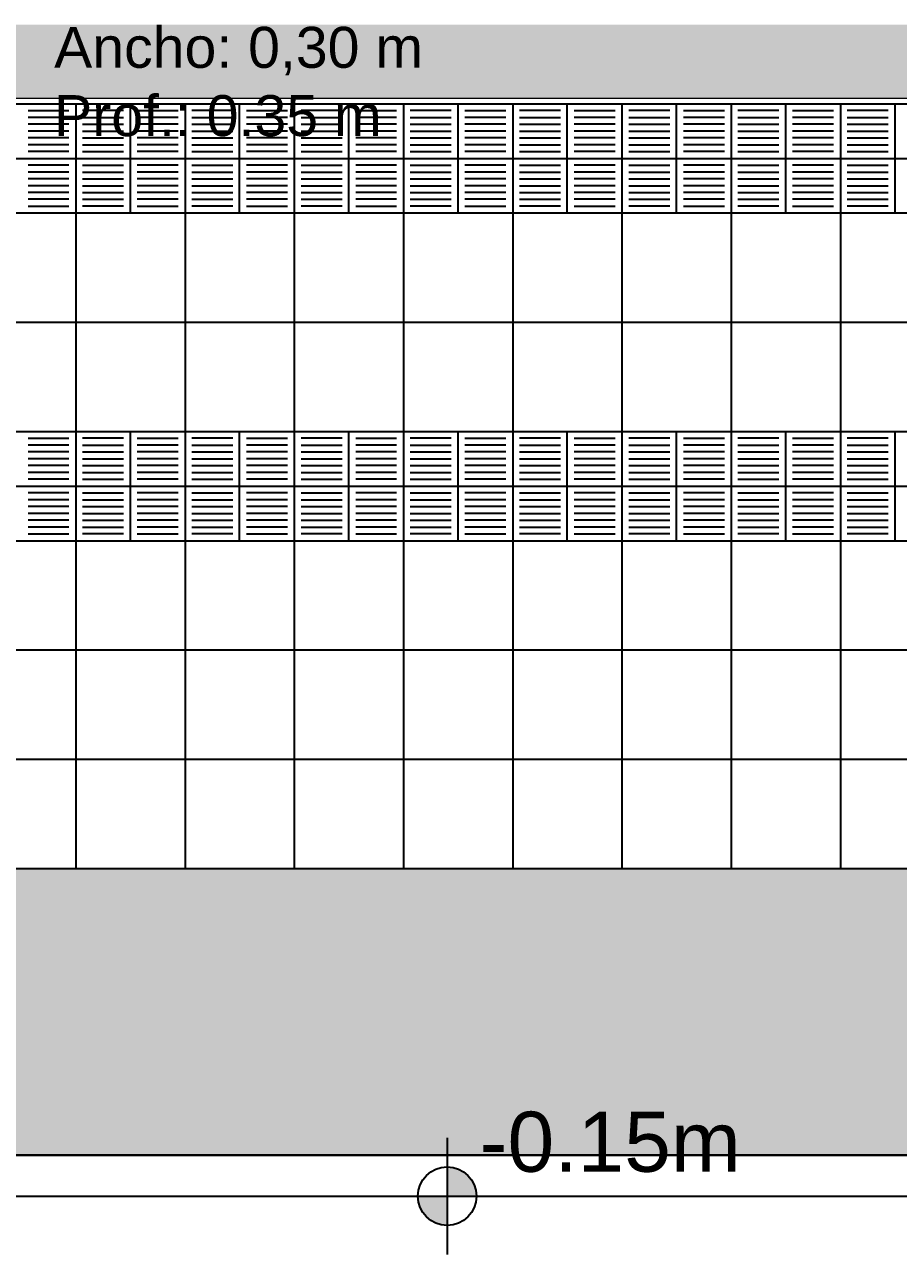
# Model space of a CAD drawing. Header units: inches. Extents: x -309 to 190, y -1585 to -1350.
# Drawn here: x -220.279 to -217.079, y -1423.621 to -1419.118 of the extents above; entities that cross this region are included whole.
import ezdxf

# ---------------------------------------------------------------- set-up
doc = ezdxf.new("R2010")
doc.units = ezdxf.units.IN
doc.header["$MEASUREMENT"] = 0
doc.linetypes.add('CENTER2', pattern=[1.125, 0.75, -0.125, 0.125, -0.125])
doc.linetypes.add('HIDDEN', pattern=[0.375, 0.25, -0.125])
doc.layers.get('0').update_dxf_attribs({"color": 9, "linetype": 'CONTINUOUS'})
for name, color, linetype in [('CIEGOS', 9, 'CONTINUOUS'), ('DET', 9, 'CONTINUOUS'), ('IFA-TEXTOS', 70, 'CONTINUOUS'), ('lm', 9, 'HIDDEN'), ('NO VIDENTES', 9, 'CONTINUOUS'), ('REVOQUE', 9, 'CONTINUOUS'), ('TEXTOS', 9, 'CONTINUOUS'), ('V2', 9, 'CONTINUOUS')]:
    doc.layers.add(name, color=color, linetype=linetype)
doc.layers.add('MURO 27', color=9, linetype='CONTINUOUS', lineweight=9)
doc.styles.add('ARIAL', font='arial.ttf', dxfattribs={"height": 0.225})
doc.styles.get("Standard").update_dxf_attribs({"font": 'arial.ttf'})

# ---------------------------------------------------------------- blocks, each defined once
blk = doc.blocks.new('nivel')
h = blk.add_hatch(color=256)
h.paths.add_polyline_path([(0.637, 0, 0.414214), (0, 0.637), (0, 0)])
h.paths.add_polyline_path([(0, -0.637), (0, 0), (-0.637, 0, 0.414214)])
for p, q in [((0, 1.269), (0, -1.269)), ((-1.172, 0), (3.175, 0))]:
    blk.add_line(p, q)
blk.add_circle((0, 0), 0.637)

msp = doc.modelspace()

# ---------------------------------------------------------------- hatches: boundary and pattern name
at = {"layer": 'DET'}
h = msp.add_hatch(dxfattribs=at)
h.set_pattern_fill('AR-CONC', color=256, scale=0.04, style=0)
h.set_pattern_definition([(50, (136.40562, -1134.24455), (0.28690407, -0.02510085), [0.03, -0.33]), (355, (136.40562, -1134.24455), (-0.05550053, 0.30087685), [0.024, -0.264]), (100.451444, (136.42953, -1134.24665), (0.23140354, 0.275776), [0.02549608, -0.28045684]), (46.1842, (136.40562, -1134.16455), (0.42689653, -0.0662077), [0.045, -0.495]), (96.63564, (136.4412, -1134.17007), (0.37386478, 0.38964744), [0.03824414, -0.4206855]), (351.18416, (136.4056, -1134.16455), (0.37386478, 0.38964744), [0.036, -0.396]), (21, (136.44562, -1134.18455), (0.23876282, -0.16104756), [0.03, -0.33]), (326, (136.44562, -1134.18455), (0.09732613, 0.29006002), [0.024, -0.264]), (71.451445, (136.46552, -1134.19797), (0.33608895, 0.12901246), [0.02549608, -0.28045684]), (37.5, (136.40562, -1134.24455), (0.004863942, 0.133157542), [0, -0.2608, 0, -0.268, 0, -0.265]), (7.5, (136.40562, -1134.24455), (0.105227815, 0.157764685), [0, -0.1528, 0, -0.2548, 0, -0.101]), (327.5, (136.31642, -1134.24455), (0.213528974, -0.009021949), [0, -0.1, 0, -0.312, 0, -0.414]), (317.5, (136.27642, -1134.24455), (0.23327447, 0.04004199), [0, -0.13, 0, -0.2072, 0, -0.294])])
h.paths.add_polyline_path([(-239.6918, -1422.2082), (-239.6918, -1423.2582), (-212.4918, -1423.2582), (-212.4918, -1422.2082)])
at = {"layer": 'MURO 27'}
h = msp.add_hatch(color=256, dxfattribs=at)
h.paths.add_polyline_path([(-206.8918, -1375.3082), (-211.4118, -1375.3082), (-211.4118, -1375.5782), (-208.6918, -1375.5782), (-208.6918, -1379.1682), (-208.4218, -1379.1682), (-208.4218, -1375.5782), (-206.8918, -1375.5782)])
h.paths.add_polyline_path([(-204.0482, -1375.6497), (-204.3067, -1375.5715), (-204.5294, -1376.3082), (-206.1218, -1376.3082), (-206.1218, -1375.3082), (-206.6218, -1375.3082), (-206.6218, -1375.5782), (-206.3918, -1375.5782), (-206.3918, -1376.3082), (-206.6218, -1376.3082), (-206.6218, -1375.9682), (-206.8918, -1375.9682), (-206.8918, -1378.8982), (-207.5818, -1378.8982), (-207.5818, -1379.1682), (-206.8918, -1379.1682), (-206.8918, -1378.9882), (-206.6218, -1378.9882), (-206.6218, -1376.5782), (-204.329, -1376.5782)])
h.paths.add_polyline_path([(-203.7499, -1375.4578), (-203.8281, -1375.7163), (-192.2851, -1379.2072), (-192.2851, -1379.1382), (-192.2261, -1378.943)])
h.paths.add_polyline_path([(-191.707, -1379.0999), (-191.7851, -1379.3584), (-184.6557, -1381.5145), (-184.5775, -1381.2561)])
h.paths.add_polyline_path([(-184.2118, -1381.8667), (-184.4818, -1381.8667), (-184.4818, -1383.6882), (-184.2118, -1383.6882)])
h.paths.add_polyline_path([(-184.2118, -1383.8882), (-184.4818, -1383.8882), (-184.4818, -1389.5882), (-184.2118, -1389.5882)])
h.paths.add_polyline_path([(-184.2118, -1389.7882), (-184.4818, -1389.7882), (-184.4818, -1395.4882), (-184.2118, -1395.4882)])
h.paths.add_polyline_path([(-184.2118, -1395.6882), (-184.4818, -1395.6882), (-184.4818, -1398.7382), (-184.2118, -1398.7382)])
h.paths.add_polyline_path([(-184.2118, -1399.9782), (-184.4818, -1399.9782), (-184.4818, -1401.2382), (-184.2118, -1401.2382)])
h.paths.add_polyline_path([(-184.2118, -1413.5382), (-184.4818, -1413.5382), (-184.4818, -1419.1182), (-184.2118, -1419.1182)])
h.paths.add_polyline_path([(-184.2118, -1410.6582), (-184.4818, -1410.6582), (-184.4818, -1410.8982), (-184.2118, -1410.8982)])
h.paths.add_polyline_path([(-199.2985, -1419.1182), (-206.0818, -1419.1182), (-206.0818, -1419.3882), (-199.2985, -1419.3882)])
h.paths.add_polyline_path([(-207.1218, -1419.1182), (-234.1018, -1419.1182), (-234.1018, -1419.3882), (-207.1218, -1419.3882)])
h.paths.add_polyline_path([(-192.0152, -1419.1182), (-198.7985, -1419.1182), (-198.7985, -1419.3882), (-192.0152, -1419.3882)])
h.paths.add_polyline_path([(-184.7118, -1419.1182), (-191.5152, -1419.1182), (-191.5152, -1419.3882), (-184.7118, -1419.3882)])
h.paths.add_polyline_path([(-234.3318, -1413.5382), (-234.6018, -1413.5382), (-234.6018, -1419.1182), (-234.3318, -1419.1182)])
h.paths.add_polyline_path([(-234.3318, -1407.6382), (-234.6018, -1407.6382), (-234.6018, -1413.0382), (-234.3318, -1413.0382)])
h.paths.add_polyline_path([(-234.3318, -1401.7382), (-234.6018, -1401.7382), (-234.6018, -1407.1382), (-234.3318, -1407.1382)])
h.paths.add_polyline_path([(-234.3318, -1398.0282), (-234.6018, -1398.0282), (-234.6018, -1401.2382), (-234.3318, -1401.2382)])
h.paths.add_polyline_path([(-234.3318, -1384.0382), (-234.6018, -1384.0382), (-234.6018, -1389.4382), (-234.3318, -1389.4382)])
h.paths.add_polyline_path([(-234.3318, -1389.9382), (-234.6018, -1389.9382), (-234.6018, -1395.3382), (-234.3318, -1395.3382)])
h.paths.add_polyline_path([(-234.3318, -1379.3782), (-234.6018, -1379.3782), (-234.6018, -1382.0482), (-234.3318, -1382.0482)])
h.paths.add_polyline_path([(-234.3318, -1382.5882), (-234.6018, -1382.5882), (-234.6018, -1383.5382), (-234.3318, -1383.5382)])
h.paths.add_polyline_path([(-206.6218, -1389.9382), (-206.8918, -1389.9382), (-206.8918, -1395.3382), (-206.6218, -1395.3382)])
h.paths.add_polyline_path([(-206.6218, -1384.0382), (-206.8918, -1384.0382), (-206.8918, -1389.4382), (-206.6218, -1389.4382)])
h.paths.add_polyline_path([(-206.6218, -1379.4882), (-206.8918, -1379.4882), (-206.8918, -1383.5382), (-206.6218, -1383.5382)])
h.paths.add_polyline_path([(-206.6218, -1398.0282), (-206.8918, -1398.0282), (-206.8918, -1401.2382), (-206.6218, -1401.2382)])
h.paths.add_polyline_path([(-206.6218, -1401.7382), (-206.8918, -1401.7382), (-206.8918, -1407.1382), (-206.6218, -1407.1382)])
h.paths.add_polyline_path([(-206.6218, -1407.6382), (-206.8918, -1407.6382), (-206.8918, -1407.7482), (-206.6218, -1407.7482)])

# ---------------------------------------------------------------- linework, layer by layer
at = {"layer": 'CIEGOS'}
for points in [[(-264.4918, -1419.4082), (-172.9718, -1419.4082)], [(-264.6577, -1419.8082), (-172.8062, -1419.8082)], [(-264.9895, -1420.6082), (-172.4742, -1420.6082)], [(-264.9895, -1420.6082), (-172.4742, -1420.6082)], [(-265.1553, -1421.0082), (-172.3084, -1421.0082)], [(-265.1553, -1421.0082), (-172.3084, -1421.0082)]]:
    msp.add_lwpolyline(points, dxfattribs=at)
at = {"layer": 'DET'}
for points in [[(-220.0918, -1419.4082), (-220.0918, -1422.2082)], [(-219.8918, -1419.8082), (-219.8918, -1419.4082)], [(-219.6918, -1419.4082), (-219.6918, -1422.2082)], [(-219.4918, -1419.8082), (-219.4918, -1419.4082)], [(-219.2918, -1419.4082), (-219.2918, -1422.2082)], [(-219.0918, -1419.8082), (-219.0918, -1419.4082)], [(-218.8918, -1419.4082), (-218.8918, -1422.2082)], [(-218.6918, -1419.8082), (-218.6918, -1419.4082)], [(-218.4918, -1419.4082), (-218.4918, -1422.2082)], [(-218.2918, -1419.8082), (-218.2918, -1419.4082)], [(-218.0918, -1419.4082), (-218.0918, -1422.2082)], [(-217.8918, -1419.8082), (-217.8918, -1419.4082)], [(-217.6918, -1419.4082), (-217.6918, -1422.2082)], [(-217.4918, -1419.8082), (-217.4918, -1419.4082)], [(-217.2918, -1419.4082), (-217.2918, -1422.2082)], [(-217.0918, -1419.8082), (-217.0918, -1419.4082)], [(-264.5748, -1419.6082), (-172.889, -1419.6082)], [(-264.8236, -1420.2082), (-172.6405, -1420.2082)], [(-264.8236, -1420.2082), (-172.6405, -1420.2082)], [(-219.8918, -1421.0082), (-219.8918, -1420.6082)], [(-219.4918, -1421.0082), (-219.4918, -1420.6082)], [(-219.0918, -1421.0082), (-219.0918, -1420.6082)], [(-218.6918, -1421.0082), (-218.6918, -1420.6082)], [(-218.2918, -1421.0082), (-218.2918, -1420.6082)], [(-217.8918, -1421.0082), (-217.8918, -1420.6082)], [(-217.4918, -1421.0082), (-217.4918, -1420.6082)], [(-217.0918, -1421.0082), (-217.0918, -1420.6082)], [(-265.0724, -1420.8082), (-172.3914, -1420.8082)], [(-265.0724, -1420.8082), (-172.3914, -1420.8082)], [(-265.3212, -1421.4082), (-172.1425, -1421.4082)], [(-265.3212, -1421.4082), (-172.1425, -1421.4082)], [(-265.4871, -1421.8082), (-171.9766, -1421.8082)], [(-265.4871, -1421.8082), (-171.9766, -1421.8082)], [(-265.653, -1422.2082), (-171.8107, -1422.2082)]]:
    msp.add_lwpolyline(points, dxfattribs=at)
at = {"layer": 'lm', "linetype": 'CENTER2'}
msp.add_line((-265.8046, -1419.4082), (-171.4579, -1419.4082), dxfattribs=at)
msp.add_line((-265.8046, -1419.4082), (-171.4579, -1419.4082), dxfattribs=at)
at = {"layer": 'MURO 27'}
msp.add_lwpolyline([(-234.6018, -1398.0282), (-234.6018, -1419.3882), (-206.6218, -1419.3882), (-206.6218, -1415.2582)], dxfattribs=at)
at = {"layer": 'NO VIDENTES'}
for p, q in [((-220.2668, -1419.4332), (-220.1168, -1419.4332)), ((-219.9168, -1419.4332), (-220.0668, -1419.4332)), ((-219.8668, -1419.4332), (-219.7168, -1419.4332)), ((-219.5168, -1419.4332), (-219.6668, -1419.4332)), ((-219.4668, -1419.4332), (-219.3168, -1419.4332)), ((-219.1168, -1419.4332), (-219.2668, -1419.4332)), ((-219.0668, -1419.4332), (-218.9168, -1419.4332)), ((-218.7168, -1419.4332), (-218.8668, -1419.4332)), ((-218.6668, -1419.4332), (-218.5168, -1419.4332)), ((-218.3168, -1419.4332), (-218.4668, -1419.4332)), ((-218.2668, -1419.4332), (-218.1168, -1419.4332)), ((-217.9168, -1419.4332), (-218.0668, -1419.4332)), ((-217.8668, -1419.4332), (-217.7168, -1419.4332)), ((-217.5168, -1419.4332), (-217.6668, -1419.4332)), ((-217.4668, -1419.4332), (-217.3168, -1419.4332)), ((-217.1168, -1419.4332), (-217.2668, -1419.4332)), ((-220.1168, -1419.4582), (-220.2668, -1419.4582)), ((-220.1168, -1419.4832), (-220.2668, -1419.4832)), ((-220.0668, -1419.4582), (-219.9168, -1419.4582)), ((-220.0668, -1419.4832), (-219.9168, -1419.4832)), ((-219.7168, -1419.4582), (-219.8668, -1419.4582)), ((-219.7168, -1419.4832), (-219.8668, -1419.4832)), ((-219.6668, -1419.4582), (-219.5168, -1419.4582)), ((-219.6668, -1419.4832), (-219.5168, -1419.4832)), ((-219.3168, -1419.4582), (-219.4668, -1419.4582)), ((-219.3168, -1419.4832), (-219.4668, -1419.4832)), ((-219.2668, -1419.4582), (-219.1168, -1419.4582)), ((-219.2668, -1419.4832), (-219.1168, -1419.4832)), ((-218.9168, -1419.4582), (-219.0668, -1419.4582)), ((-218.9168, -1419.4832), (-219.0668, -1419.4832)), ((-218.8668, -1419.4582), (-218.7168, -1419.4582)), ((-218.8668, -1419.4832), (-218.7168, -1419.4832)), ((-218.5168, -1419.4582), (-218.6668, -1419.4582)), ((-218.5168, -1419.4832), (-218.6668, -1419.4832)), ((-218.4668, -1419.4582), (-218.3168, -1419.4582)), ((-218.4668, -1419.4832), (-218.3168, -1419.4832)), ((-218.1168, -1419.4582), (-218.2668, -1419.4582)), ((-218.1168, -1419.4832), (-218.2668, -1419.4832)), ((-218.0668, -1419.4582), (-217.9168, -1419.4582)), ((-218.0668, -1419.4832), (-217.9168, -1419.4832)), ((-217.7168, -1419.4582), (-217.8668, -1419.4582)), ((-217.7168, -1419.4832), (-217.8668, -1419.4832)), ((-217.6668, -1419.4582), (-217.5168, -1419.4582)), ((-217.6668, -1419.4832), (-217.5168, -1419.4832)), ((-217.3168, -1419.4582), (-217.4668, -1419.4582)), ((-217.3168, -1419.4832), (-217.4668, -1419.4832)), ((-217.2668, -1419.4582), (-217.1168, -1419.4582)), ((-217.2668, -1419.4832), (-217.1168, -1419.4832)), ((-220.1168, -1419.5082), (-220.2668, -1419.5082)), ((-220.1168, -1419.5332), (-220.2668, -1419.5332)), ((-220.0668, -1419.5082), (-219.9168, -1419.5082)), ((-220.0668, -1419.5332), (-219.9168, -1419.5332)), ((-219.7168, -1419.5082), (-219.8668, -1419.5082)), ((-219.7168, -1419.5332), (-219.8668, -1419.5332)), ((-219.6668, -1419.5082), (-219.5168, -1419.5082)), ((-219.6668, -1419.5332), (-219.5168, -1419.5332)), ((-219.3168, -1419.5082), (-219.4668, -1419.5082)), ((-219.3168, -1419.5332), (-219.4668, -1419.5332)), ((-219.2668, -1419.5082), (-219.1168, -1419.5082)), ((-219.2668, -1419.5332), (-219.1168, -1419.5332)), ((-218.9168, -1419.5082), (-219.0668, -1419.5082)), ((-218.9168, -1419.5332), (-219.0668, -1419.5332)), ((-218.8668, -1419.5082), (-218.7168, -1419.5082)), ((-218.8668, -1419.5332), (-218.7168, -1419.5332)), ((-218.5168, -1419.5082), (-218.6668, -1419.5082)), ((-218.5168, -1419.5332), (-218.6668, -1419.5332)), ((-218.4668, -1419.5082), (-218.3168, -1419.5082)), ((-218.4668, -1419.5332), (-218.3168, -1419.5332)), ((-218.1168, -1419.5082), (-218.2668, -1419.5082)), ((-218.1168, -1419.5332), (-218.2668, -1419.5332)), ((-218.0668, -1419.5082), (-217.9168, -1419.5082)), ((-218.0668, -1419.5332), (-217.9168, -1419.5332)), ((-217.7168, -1419.5082), (-217.8668, -1419.5082)), ((-217.7168, -1419.5332), (-217.8668, -1419.5332)), ((-217.6668, -1419.5082), (-217.5168, -1419.5082)), ((-217.6668, -1419.5332), (-217.5168, -1419.5332)), ((-217.3168, -1419.5082), (-217.4668, -1419.5082)), ((-217.3168, -1419.5332), (-217.4668, -1419.5332)), ((-217.2668, -1419.5082), (-217.1168, -1419.5082)), ((-217.2668, -1419.5332), (-217.1168, -1419.5332)), ((-220.1168, -1419.5582), (-220.2668, -1419.5582)), ((-220.1168, -1419.5832), (-220.2668, -1419.5832)), ((-220.0668, -1419.5582), (-219.9168, -1419.5582)), ((-220.0668, -1419.5832), (-219.9168, -1419.5832)), ((-219.7168, -1419.5582), (-219.8668, -1419.5582)), ((-219.7168, -1419.5832), (-219.8668, -1419.5832)), ((-219.6668, -1419.5582), (-219.5168, -1419.5582)), ((-219.6668, -1419.5832), (-219.5168, -1419.5832)), ((-219.3168, -1419.5582), (-219.4668, -1419.5582)), ((-219.3168, -1419.5832), (-219.4668, -1419.5832)), ((-219.2668, -1419.5582), (-219.1168, -1419.5582)), ((-219.2668, -1419.5832), (-219.1168, -1419.5832)), ((-218.9168, -1419.5582), (-219.0668, -1419.5582)), ((-218.9168, -1419.5832), (-219.0668, -1419.5832)), ((-218.8668, -1419.5582), (-218.7168, -1419.5582)), ((-218.8668, -1419.5832), (-218.7168, -1419.5832)), ((-218.5168, -1419.5582), (-218.6668, -1419.5582)), ((-218.5168, -1419.5832), (-218.6668, -1419.5832)), ((-218.4668, -1419.5582), (-218.3168, -1419.5582)), ((-218.4668, -1419.5832), (-218.3168, -1419.5832)), ((-218.1168, -1419.5582), (-218.2668, -1419.5582)), ((-218.1168, -1419.5832), (-218.2668, -1419.5832)), ((-218.0668, -1419.5582), (-217.9168, -1419.5582)), ((-218.0668, -1419.5832), (-217.9168, -1419.5832)), ((-217.7168, -1419.5582), (-217.8668, -1419.5582)), ((-217.7168, -1419.5832), (-217.8668, -1419.5832)), ((-217.6668, -1419.5582), (-217.5168, -1419.5582)), ((-217.6668, -1419.5832), (-217.5168, -1419.5832)), ((-217.3168, -1419.5582), (-217.4668, -1419.5582)), ((-217.3168, -1419.5832), (-217.4668, -1419.5832)), ((-217.2668, -1419.5582), (-217.1168, -1419.5582)), ((-217.2668, -1419.5832), (-217.1168, -1419.5832)), ((-220.1168, -1419.6332), (-220.2668, -1419.6332)), ((-220.0668, -1419.6332), (-219.9168, -1419.6332)), ((-219.7168, -1419.6332), (-219.8668, -1419.6332)), ((-219.6668, -1419.6332), (-219.5168, -1419.6332)), ((-219.3168, -1419.6332), (-219.4668, -1419.6332)), ((-219.2668, -1419.6332), (-219.1168, -1419.6332)), ((-218.9168, -1419.6332), (-219.0668, -1419.6332)), ((-218.8668, -1419.6332), (-218.7168, -1419.6332)), ((-218.5168, -1419.6332), (-218.6668, -1419.6332)), ((-218.4668, -1419.6332), (-218.3168, -1419.6332)), ((-218.1168, -1419.6332), (-218.2668, -1419.6332)), ((-218.0668, -1419.6332), (-217.9168, -1419.6332)), ((-217.7168, -1419.6332), (-217.8668, -1419.6332)), ((-217.6668, -1419.6332), (-217.5168, -1419.6332)), ((-217.3168, -1419.6332), (-217.4668, -1419.6332)), ((-217.2668, -1419.6332), (-217.1168, -1419.6332)), ((-220.1168, -1419.6582), (-220.2668, -1419.6582)), ((-220.0668, -1419.6582), (-219.9168, -1419.6582)), ((-219.7168, -1419.6582), (-219.8668, -1419.6582)), ((-219.6668, -1419.6582), (-219.5168, -1419.6582)), ((-219.3168, -1419.6582), (-219.4668, -1419.6582)), ((-219.2668, -1419.6582), (-219.1168, -1419.6582)), ((-218.9168, -1419.6582), (-219.0668, -1419.6582)), ((-218.8668, -1419.6582), (-218.7168, -1419.6582)), ((-218.5168, -1419.6582), (-218.6668, -1419.6582)), ((-218.4668, -1419.6582), (-218.3168, -1419.6582)), ((-218.1168, -1419.6582), (-218.2668, -1419.6582)), ((-218.0668, -1419.6582), (-217.9168, -1419.6582)), ((-217.7168, -1419.6582), (-217.8668, -1419.6582)), ((-217.6668, -1419.6582), (-217.5168, -1419.6582)), ((-217.3168, -1419.6582), (-217.4668, -1419.6582)), ((-217.2668, -1419.6582), (-217.1168, -1419.6582)), ((-220.1168, -1419.6832), (-220.2668, -1419.6832)), ((-220.1168, -1419.7082), (-220.2668, -1419.7082)), ((-220.0668, -1419.6832), (-219.9168, -1419.6832)), ((-220.0668, -1419.7082), (-219.9168, -1419.7082)), ((-219.7168, -1419.6832), (-219.8668, -1419.6832)), ((-219.7168, -1419.7082), (-219.8668, -1419.7082)), ((-219.6668, -1419.6832), (-219.5168, -1419.6832)), ((-219.6668, -1419.7082), (-219.5168, -1419.7082)), ((-219.3168, -1419.6832), (-219.4668, -1419.6832)), ((-219.3168, -1419.7082), (-219.4668, -1419.7082)), ((-219.2668, -1419.6832), (-219.1168, -1419.6832)), ((-219.2668, -1419.7082), (-219.1168, -1419.7082)), ((-218.9168, -1419.6832), (-219.0668, -1419.6832)), ((-218.9168, -1419.7082), (-219.0668, -1419.7082)), ((-218.8668, -1419.6832), (-218.7168, -1419.6832)), ((-218.8668, -1419.7082), (-218.7168, -1419.7082)), ((-218.5168, -1419.6832), (-218.6668, -1419.6832)), ((-218.5168, -1419.7082), (-218.6668, -1419.7082)), ((-218.4668, -1419.6832), (-218.3168, -1419.6832)), ((-218.4668, -1419.7082), (-218.3168, -1419.7082)), ((-218.1168, -1419.6832), (-218.2668, -1419.6832)), ((-218.1168, -1419.7082), (-218.2668, -1419.7082)), ((-218.0668, -1419.6832), (-217.9168, -1419.6832)), ((-218.0668, -1419.7082), (-217.9168, -1419.7082)), ((-217.7168, -1419.6832), (-217.8668, -1419.6832)), ((-217.7168, -1419.7082), (-217.8668, -1419.7082)), ((-217.6668, -1419.6832), (-217.5168, -1419.6832)), ((-217.6668, -1419.7082), (-217.5168, -1419.7082)), ((-217.3168, -1419.6832), (-217.4668, -1419.6832)), ((-217.3168, -1419.7082), (-217.4668, -1419.7082)), ((-217.2668, -1419.6832), (-217.1168, -1419.6832)), ((-217.2668, -1419.7082), (-217.1168, -1419.7082)), ((-220.1168, -1419.7332), (-220.2668, -1419.7332)), ((-220.1168, -1419.7582), (-220.2668, -1419.7582)), ((-220.0668, -1419.7332), (-219.9168, -1419.7332)), ((-220.0668, -1419.7582), (-219.9168, -1419.7582)), ((-219.7168, -1419.7332), (-219.8668, -1419.7332)), ((-219.7168, -1419.7582), (-219.8668, -1419.7582)), ((-219.6668, -1419.7332), (-219.5168, -1419.7332)), ((-219.6668, -1419.7582), (-219.5168, -1419.7582)), ((-219.3168, -1419.7332), (-219.4668, -1419.7332)), ((-219.3168, -1419.7582), (-219.4668, -1419.7582)), ((-219.2668, -1419.7332), (-219.1168, -1419.7332)), ((-219.2668, -1419.7582), (-219.1168, -1419.7582)), ((-218.9168, -1419.7332), (-219.0668, -1419.7332)), ((-218.9168, -1419.7582), (-219.0668, -1419.7582)), ((-218.8668, -1419.7332), (-218.7168, -1419.7332)), ((-218.8668, -1419.7582), (-218.7168, -1419.7582)), ((-218.5168, -1419.7332), (-218.6668, -1419.7332)), ((-218.5168, -1419.7582), (-218.6668, -1419.7582)), ((-218.4668, -1419.7332), (-218.3168, -1419.7332)), ((-218.4668, -1419.7582), (-218.3168, -1419.7582)), ((-218.1168, -1419.7332), (-218.2668, -1419.7332)), ((-218.1168, -1419.7582), (-218.2668, -1419.7582)), ((-218.0668, -1419.7332), (-217.9168, -1419.7332)), ((-218.0668, -1419.7582), (-217.9168, -1419.7582)), ((-217.7168, -1419.7332), (-217.8668, -1419.7332)), ((-217.7168, -1419.7582), (-217.8668, -1419.7582)), ((-217.6668, -1419.7332), (-217.5168, -1419.7332)), ((-217.6668, -1419.7582), (-217.5168, -1419.7582)), ((-217.3168, -1419.7332), (-217.4668, -1419.7332)), ((-217.3168, -1419.7582), (-217.4668, -1419.7582)), ((-217.2668, -1419.7332), (-217.1168, -1419.7332)), ((-217.2668, -1419.7582), (-217.1168, -1419.7582)), ((-220.2668, -1419.7832), (-220.1168, -1419.7832)), ((-219.9168, -1419.7832), (-220.0668, -1419.7832)), ((-219.8668, -1419.7832), (-219.7168, -1419.7832)), ((-219.5168, -1419.7832), (-219.6668, -1419.7832)), ((-219.4668, -1419.7832), (-219.3168, -1419.7832)), ((-219.1168, -1419.7832), (-219.2668, -1419.7832)), ((-219.0668, -1419.7832), (-218.9168, -1419.7832)), ((-218.7168, -1419.7832), (-218.8668, -1419.7832)), ((-218.6668, -1419.7832), (-218.5168, -1419.7832)), ((-218.3168, -1419.7832), (-218.4668, -1419.7832)), ((-218.2668, -1419.7832), (-218.1168, -1419.7832)), ((-217.9168, -1419.7832), (-218.0668, -1419.7832)), ((-217.8668, -1419.7832), (-217.7168, -1419.7832)), ((-217.5168, -1419.7832), (-217.6668, -1419.7832)), ((-217.4668, -1419.7832), (-217.3168, -1419.7832)), ((-217.1168, -1419.7832), (-217.2668, -1419.7832)), ((-220.2668, -1420.6332), (-220.1168, -1420.6332)), ((-220.1168, -1420.6582), (-220.2668, -1420.6582)), ((-219.9168, -1420.6332), (-220.0668, -1420.6332)), ((-220.0668, -1420.6582), (-219.9168, -1420.6582)), ((-219.8668, -1420.6332), (-219.7168, -1420.6332)), ((-219.7168, -1420.6582), (-219.8668, -1420.6582)), ((-219.5168, -1420.6332), (-219.6668, -1420.6332)), ((-219.6668, -1420.6582), (-219.5168, -1420.6582)), ((-219.4668, -1420.6332), (-219.3168, -1420.6332)), ((-219.3168, -1420.6582), (-219.4668, -1420.6582)), ((-219.1168, -1420.6332), (-219.2668, -1420.6332)), ((-219.2668, -1420.6582), (-219.1168, -1420.6582)), ((-219.0668, -1420.6332), (-218.9168, -1420.6332)), ((-218.9168, -1420.6582), (-219.0668, -1420.6582)), ((-218.7168, -1420.6332), (-218.8668, -1420.6332)), ((-218.8668, -1420.6582), (-218.7168, -1420.6582)), ((-218.6668, -1420.6332), (-218.5168, -1420.6332)), ((-218.5168, -1420.6582), (-218.6668, -1420.6582)), ((-218.3168, -1420.6332), (-218.4668, -1420.6332)), ((-218.4668, -1420.6582), (-218.3168, -1420.6582)), ((-218.2668, -1420.6332), (-218.1168, -1420.6332)), ((-218.1168, -1420.6582), (-218.2668, -1420.6582)), ((-217.9168, -1420.6332), (-218.0668, -1420.6332)), ((-218.0668, -1420.6582), (-217.9168, -1420.6582)), ((-217.8668, -1420.6332), (-217.7168, -1420.6332)), ((-217.7168, -1420.6582), (-217.8668, -1420.6582)), ((-217.5168, -1420.6332), (-217.6668, -1420.6332)), ((-217.6668, -1420.6582), (-217.5168, -1420.6582)), ((-217.4668, -1420.6332), (-217.3168, -1420.6332)), ((-217.3168, -1420.6582), (-217.4668, -1420.6582)), ((-217.1168, -1420.6332), (-217.2668, -1420.6332)), ((-217.2668, -1420.6582), (-217.1168, -1420.6582)), ((-220.1168, -1420.6832), (-220.2668, -1420.6832)), ((-220.1168, -1420.7082), (-220.2668, -1420.7082)), ((-220.0668, -1420.6832), (-219.9168, -1420.6832)), ((-220.0668, -1420.7082), (-219.9168, -1420.7082)), ((-219.7168, -1420.6832), (-219.8668, -1420.6832)), ((-219.7168, -1420.7082), (-219.8668, -1420.7082)), ((-219.6668, -1420.6832), (-219.5168, -1420.6832)), ((-219.6668, -1420.7082), (-219.5168, -1420.7082)), ((-219.3168, -1420.6832), (-219.4668, -1420.6832)), ((-219.3168, -1420.7082), (-219.4668, -1420.7082)), ((-219.2668, -1420.6832), (-219.1168, -1420.6832)), ((-219.2668, -1420.7082), (-219.1168, -1420.7082)), ((-218.9168, -1420.6832), (-219.0668, -1420.6832)), ((-218.9168, -1420.7082), (-219.0668, -1420.7082)), ((-218.8668, -1420.6832), (-218.7168, -1420.6832)), ((-218.8668, -1420.7082), (-218.7168, -1420.7082)), ((-218.5168, -1420.6832), (-218.6668, -1420.6832)), ((-218.5168, -1420.7082), (-218.6668, -1420.7082)), ((-218.4668, -1420.6832), (-218.3168, -1420.6832)), ((-218.4668, -1420.7082), (-218.3168, -1420.7082)), ((-218.1168, -1420.6832), (-218.2668, -1420.6832)), ((-218.1168, -1420.7082), (-218.2668, -1420.7082)), ((-218.0668, -1420.6832), (-217.9168, -1420.6832)), ((-218.0668, -1420.7082), (-217.9168, -1420.7082)), ((-217.7168, -1420.6832), (-217.8668, -1420.6832)), ((-217.7168, -1420.7082), (-217.8668, -1420.7082)), ((-217.6668, -1420.6832), (-217.5168, -1420.6832)), ((-217.6668, -1420.7082), (-217.5168, -1420.7082)), ((-217.3168, -1420.6832), (-217.4668, -1420.6832)), ((-217.3168, -1420.7082), (-217.4668, -1420.7082)), ((-217.2668, -1420.6832), (-217.1168, -1420.6832)), ((-217.2668, -1420.7082), (-217.1168, -1420.7082)), ((-220.1168, -1420.7332), (-220.2668, -1420.7332)), ((-220.1168, -1420.7582), (-220.2668, -1420.7582)), ((-220.0668, -1420.7332), (-219.9168, -1420.7332)), ((-220.0668, -1420.7582), (-219.9168, -1420.7582)), ((-219.7168, -1420.7332), (-219.8668, -1420.7332)), ((-219.7168, -1420.7582), (-219.8668, -1420.7582)), ((-219.6668, -1420.7332), (-219.5168, -1420.7332)), ((-219.6668, -1420.7582), (-219.5168, -1420.7582)), ((-219.3168, -1420.7332), (-219.4668, -1420.7332)), ((-219.3168, -1420.7582), (-219.4668, -1420.7582)), ((-219.2668, -1420.7332), (-219.1168, -1420.7332)), ((-219.2668, -1420.7582), (-219.1168, -1420.7582)), ((-218.9168, -1420.7332), (-219.0668, -1420.7332)), ((-218.9168, -1420.7582), (-219.0668, -1420.7582)), ((-218.8668, -1420.7332), (-218.7168, -1420.7332)), ((-218.8668, -1420.7582), (-218.7168, -1420.7582)), ((-218.5168, -1420.7332), (-218.6668, -1420.7332)), ((-218.5168, -1420.7582), (-218.6668, -1420.7582)), ((-218.4668, -1420.7332), (-218.3168, -1420.7332)), ((-218.4668, -1420.7582), (-218.3168, -1420.7582)), ((-218.1168, -1420.7332), (-218.2668, -1420.7332)), ((-218.1168, -1420.7582), (-218.2668, -1420.7582)), ((-218.0668, -1420.7332), (-217.9168, -1420.7332)), ((-218.0668, -1420.7582), (-217.9168, -1420.7582)), ((-217.7168, -1420.7332), (-217.8668, -1420.7332)), ((-217.7168, -1420.7582), (-217.8668, -1420.7582)), ((-217.6668, -1420.7332), (-217.5168, -1420.7332)), ((-217.6668, -1420.7582), (-217.5168, -1420.7582)), ((-217.3168, -1420.7332), (-217.4668, -1420.7332)), ((-217.3168, -1420.7582), (-217.4668, -1420.7582)), ((-217.2668, -1420.7332), (-217.1168, -1420.7332)), ((-217.2668, -1420.7582), (-217.1168, -1420.7582)), ((-220.1168, -1420.7832), (-220.2668, -1420.7832)), ((-220.0668, -1420.7832), (-219.9168, -1420.7832)), ((-219.7168, -1420.7832), (-219.8668, -1420.7832)), ((-219.6668, -1420.7832), (-219.5168, -1420.7832)), ((-219.3168, -1420.7832), (-219.4668, -1420.7832)), ((-219.2668, -1420.7832), (-219.1168, -1420.7832)), ((-218.9168, -1420.7832), (-219.0668, -1420.7832)), ((-218.8668, -1420.7832), (-218.7168, -1420.7832)), ((-218.5168, -1420.7832), (-218.6668, -1420.7832)), ((-218.4668, -1420.7832), (-218.3168, -1420.7832)), ((-218.1168, -1420.7832), (-218.2668, -1420.7832)), ((-218.0668, -1420.7832), (-217.9168, -1420.7832)), ((-217.7168, -1420.7832), (-217.8668, -1420.7832)), ((-217.6668, -1420.7832), (-217.5168, -1420.7832)), ((-217.3168, -1420.7832), (-217.4668, -1420.7832)), ((-217.2668, -1420.7832), (-217.1168, -1420.7832)), ((-220.1168, -1420.8332), (-220.2668, -1420.8332)), ((-220.0668, -1420.8332), (-219.9168, -1420.8332)), ((-219.7168, -1420.8332), (-219.8668, -1420.8332)), ((-219.6668, -1420.8332), (-219.5168, -1420.8332)), ((-219.3168, -1420.8332), (-219.4668, -1420.8332)), ((-219.2668, -1420.8332), (-219.1168, -1420.8332)), ((-218.9168, -1420.8332), (-219.0668, -1420.8332)), ((-218.8668, -1420.8332), (-218.7168, -1420.8332)), ((-218.5168, -1420.8332), (-218.6668, -1420.8332)), ((-218.4668, -1420.8332), (-218.3168, -1420.8332)), ((-218.1168, -1420.8332), (-218.2668, -1420.8332)), ((-218.0668, -1420.8332), (-217.9168, -1420.8332)), ((-217.7168, -1420.8332), (-217.8668, -1420.8332)), ((-217.6668, -1420.8332), (-217.5168, -1420.8332)), ((-217.3168, -1420.8332), (-217.4668, -1420.8332)), ((-217.2668, -1420.8332), (-217.1168, -1420.8332)), ((-220.1168, -1420.8582), (-220.2668, -1420.8582)), ((-220.1168, -1420.8832), (-220.2668, -1420.8832)), ((-220.0668, -1420.8582), (-219.9168, -1420.8582)), ((-220.0668, -1420.8832), (-219.9168, -1420.8832)), ((-219.7168, -1420.8582), (-219.8668, -1420.8582)), ((-219.7168, -1420.8832), (-219.8668, -1420.8832)), ((-219.6668, -1420.8582), (-219.5168, -1420.8582)), ((-219.6668, -1420.8832), (-219.5168, -1420.8832)), ((-219.3168, -1420.8582), (-219.4668, -1420.8582)), ((-219.3168, -1420.8832), (-219.4668, -1420.8832)), ((-219.2668, -1420.8582), (-219.1168, -1420.8582)), ((-219.2668, -1420.8832), (-219.1168, -1420.8832)), ((-218.9168, -1420.8582), (-219.0668, -1420.8582)), ((-218.9168, -1420.8832), (-219.0668, -1420.8832)), ((-218.8668, -1420.8582), (-218.7168, -1420.8582)), ((-218.8668, -1420.8832), (-218.7168, -1420.8832)), ((-218.5168, -1420.8582), (-218.6668, -1420.8582)), ((-218.5168, -1420.8832), (-218.6668, -1420.8832)), ((-218.4668, -1420.8582), (-218.3168, -1420.8582)), ((-218.4668, -1420.8832), (-218.3168, -1420.8832)), ((-218.1168, -1420.8582), (-218.2668, -1420.8582)), ((-218.1168, -1420.8832), (-218.2668, -1420.8832)), ((-218.0668, -1420.8582), (-217.9168, -1420.8582)), ((-218.0668, -1420.8832), (-217.9168, -1420.8832)), ((-217.7168, -1420.8582), (-217.8668, -1420.8582)), ((-217.7168, -1420.8832), (-217.8668, -1420.8832)), ((-217.6668, -1420.8582), (-217.5168, -1420.8582)), ((-217.6668, -1420.8832), (-217.5168, -1420.8832)), ((-217.3168, -1420.8582), (-217.4668, -1420.8582)), ((-217.3168, -1420.8832), (-217.4668, -1420.8832)), ((-217.2668, -1420.8582), (-217.1168, -1420.8582)), ((-217.2668, -1420.8832), (-217.1168, -1420.8832)), ((-220.1168, -1420.9082), (-220.2668, -1420.9082)), ((-220.1168, -1420.9332), (-220.2668, -1420.9332)), ((-220.0668, -1420.9082), (-219.9168, -1420.9082)), ((-220.0668, -1420.9332), (-219.9168, -1420.9332)), ((-219.7168, -1420.9082), (-219.8668, -1420.9082)), ((-219.7168, -1420.9332), (-219.8668, -1420.9332)), ((-219.6668, -1420.9082), (-219.5168, -1420.9082)), ((-219.6668, -1420.9332), (-219.5168, -1420.9332)), ((-219.3168, -1420.9082), (-219.4668, -1420.9082)), ((-219.3168, -1420.9332), (-219.4668, -1420.9332)), ((-219.2668, -1420.9082), (-219.1168, -1420.9082)), ((-219.2668, -1420.9332), (-219.1168, -1420.9332)), ((-218.9168, -1420.9082), (-219.0668, -1420.9082)), ((-218.9168, -1420.9332), (-219.0668, -1420.9332)), ((-218.8668, -1420.9082), (-218.7168, -1420.9082)), ((-218.8668, -1420.9332), (-218.7168, -1420.9332)), ((-218.5168, -1420.9082), (-218.6668, -1420.9082)), ((-218.5168, -1420.9332), (-218.6668, -1420.9332)), ((-218.4668, -1420.9082), (-218.3168, -1420.9082)), ((-218.4668, -1420.9332), (-218.3168, -1420.9332)), ((-218.1168, -1420.9082), (-218.2668, -1420.9082)), ((-218.1168, -1420.9332), (-218.2668, -1420.9332)), ((-218.0668, -1420.9082), (-217.9168, -1420.9082)), ((-218.0668, -1420.9332), (-217.9168, -1420.9332)), ((-217.7168, -1420.9082), (-217.8668, -1420.9082)), ((-217.7168, -1420.9332), (-217.8668, -1420.9332)), ((-217.6668, -1420.9082), (-217.5168, -1420.9082)), ((-217.6668, -1420.9332), (-217.5168, -1420.9332)), ((-217.3168, -1420.9082), (-217.4668, -1420.9082)), ((-217.3168, -1420.9332), (-217.4668, -1420.9332)), ((-217.2668, -1420.9082), (-217.1168, -1420.9082)), ((-217.2668, -1420.9332), (-217.1168, -1420.9332)), ((-220.1168, -1420.9582), (-220.2668, -1420.9582)), ((-220.2668, -1420.9832), (-220.1168, -1420.9832)), ((-220.0668, -1420.9582), (-219.9168, -1420.9582)), ((-219.9168, -1420.9832), (-220.0668, -1420.9832)), ((-219.7168, -1420.9582), (-219.8668, -1420.9582)), ((-219.8668, -1420.9832), (-219.7168, -1420.9832)), ((-219.6668, -1420.9582), (-219.5168, -1420.9582)), ((-219.5168, -1420.9832), (-219.6668, -1420.9832)), ((-219.3168, -1420.9582), (-219.4668, -1420.9582)), ((-219.4668, -1420.9832), (-219.3168, -1420.9832)), ((-219.2668, -1420.9582), (-219.1168, -1420.9582)), ((-219.1168, -1420.9832), (-219.2668, -1420.9832)), ((-218.9168, -1420.9582), (-219.0668, -1420.9582)), ((-219.0668, -1420.9832), (-218.9168, -1420.9832)), ((-218.8668, -1420.9582), (-218.7168, -1420.9582)), ((-218.7168, -1420.9832), (-218.8668, -1420.9832)), ((-218.5168, -1420.9582), (-218.6668, -1420.9582)), ((-218.6668, -1420.9832), (-218.5168, -1420.9832)), ((-218.4668, -1420.9582), (-218.3168, -1420.9582)), ((-218.3168, -1420.9832), (-218.4668, -1420.9832)), ((-218.1168, -1420.9582), (-218.2668, -1420.9582)), ((-218.2668, -1420.9832), (-218.1168, -1420.9832)), ((-218.0668, -1420.9582), (-217.9168, -1420.9582)), ((-217.9168, -1420.9832), (-218.0668, -1420.9832)), ((-217.7168, -1420.9582), (-217.8668, -1420.9582)), ((-217.8668, -1420.9832), (-217.7168, -1420.9832)), ((-217.6668, -1420.9582), (-217.5168, -1420.9582)), ((-217.5168, -1420.9832), (-217.6668, -1420.9832)), ((-217.3168, -1420.9582), (-217.4668, -1420.9582)), ((-217.4668, -1420.9832), (-217.3168, -1420.9832)), ((-217.2668, -1420.9582), (-217.1168, -1420.9582)), ((-217.1168, -1420.9832), (-217.2668, -1420.9832))]:
    msp.add_line(p, q, dxfattribs=at)
at = {"layer": 'REVOQUE'}
msp.add_lwpolyline([(-234.6218, -1398.0082), (-234.6218, -1419.4082), (-206.6018, -1419.4082)], dxfattribs=at)
at = {"layer": 'V2'}
for points in [[(-272.7318, -1415.4082, 0.414214), (-264.7318, -1423.4082), (-172.7318, -1423.4082, 0.414214), (-164.7318, -1415.4082), (-164.7318, -1390.4819, 0.330583), (-171.8369, -1380.9101), (-202.5175, -1371.6307, 0.073558), (-204.8335, -1371.2882), (-264.7318, -1371.2882, 0.414214), (-272.7318, -1379.2882)], [(-272.5818, -1415.4082, 0.414214), (-264.7318, -1423.2582), (-172.7318, -1423.2582, 0.414214), (-164.8818, -1415.4082), (-164.8818, -1390.4819, 0.330583), (-171.8803, -1381.0537), (-202.5609, -1371.7743, 0.073558), (-204.8335, -1371.4382), (-264.7318, -1371.4382, 0.414214), (-272.5818, -1379.2882)]]:
    msp.add_lwpolyline(points, format="xyb", close=True, dxfattribs=at)
msp.add_lwpolyline([(-239.6918, -1422.2082), (-212.4918, -1422.2082), (-212.4918, -1423.2582), (-239.6918, -1423.2582)], close=True, dxfattribs=at)

# ---------------------------------------------------------------- block references
at = {"layer": 'TEXTOS', "xscale": 0.1679999999998927, "yscale": 0.1679999999998927, "zscale": 0.1679999999998927}
msp.add_blockref('nivel', (-218.7318, -1423.4082), dxfattribs=at)

# ---------------------------------------------------------------- texts
at = {"layer": 'IFA-TEXTOS', "color": 70, "insert": (-220.1713, -1419.1267), "char_height": 0.15, "width": 2.042417, "attachment_point": 1, "style": 'ARIAL'}
msp.add_mtext('Ancho: 0,30 m\\PProf.: 0.35 m', dxfattribs=at)
at = {"layer": 'TEXTOS', "insert": (-218.6131, -1423.0988), "char_height": 0.22, "width": 1.0473, "attachment_point": 1}
msp.add_mtext('-0.15m', dxfattribs=at)

doc.saveas('drawing.dxf')
